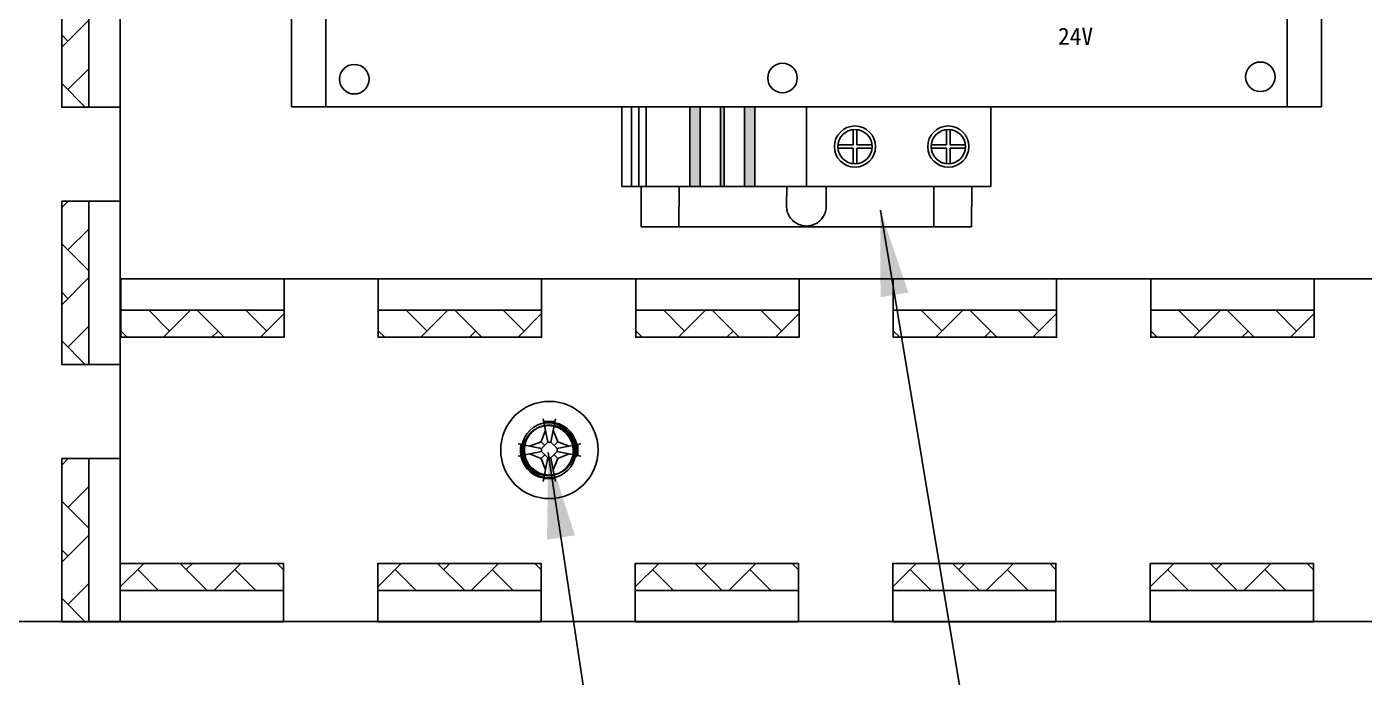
# Model space of a CAD drawing. Header units: millimetres. Extents: x 547 to 2149, y 622 to 1790.
# Drawn here: x 919.76 to 958.72, y 1651.79 to 1670.74 of the extents above; entities that cross this region are included whole.
import ezdxf

# ---------------------------------------------------------------- set-up
doc = ezdxf.new("R2010")
doc.units = ezdxf.units.MM
doc.linetypes.add('ACAD_ISO02W100', pattern=[15, 12, -3])
for name, color, linetype in [('元器件与线路', 7, 'Continuous'), ('英文数字标注', 3, 'Continuous'), ('虚线', 7, 'ACAD_ISO02W100')]:
    doc.layers.add(name, color=color, linetype=linetype)
doc.styles.get("Standard").update_dxf_attribs({"font": 'txt', "bigfont": 'gbcbig.shx'})
doc.styles.add('宋体', font='')
doc.styles.get('宋体').set_extended_font_data('宋体')
doc.dimstyles.get("Standard").update_dxf_attribs({"dimtxt": 2, "dimasz": 3, "dimexe": 0.18, "dimexo": 0.0625, "dimgap": 0.09, "dimtad": 0, "dimtih": 1, "dimtoh": 1, "dimdec": 4, "dimzin": 0, "dimdsep": 46, "dimtxsty": 'Standard', "dimcen": 0.09, "dimaunit": 1, "dimadec": 0, "dimazin": 0, "dimtfac": 1, "dimtdec": 4, "dimtofl": 0, "dimtmove": 0, "dimatfit": 3, "dimfxl": 0, "dimtolj": 1, "dimtzin": 0, "dimarcsym": 0})

msp = doc.modelspace()

# ---------------------------------------------------------------- hatches: boundary and pattern name
at = {"layer": '元器件与线路'}
h = msp.add_hatch(dxfattribs=at)
h.set_pattern_fill('AR-HBONE', color=256, scale=0.25, angle=270, style=0)
h.set_pattern_definition([(315, (798.6275, 1242.5265), (1.4142136, -4e-13), [3, -1]), (45, (799.3346, 1241.8194), (1.4142136, -4e-13), [3, -1])])
h.paths.add_polyline_path([(920.778, 1668.404), (921.567, 1668.404), (921.567, 1673.161), (920.778, 1673.161)])
for points in [[(939.371, 1668.415), (939.071, 1668.415), (939.071, 1666.09), (939.371, 1666.09)], [(940.071, 1666.09), (940.071, 1668.415), (939.971, 1668.415), (939.971, 1666.09)], [(940.971, 1668.415), (940.671, 1668.415), (940.671, 1666.09), (940.971, 1666.09)]]:
    msp.add_hatch(color=256, dxfattribs=at).paths.add_polyline_path(points)
h = msp.add_hatch(dxfattribs=at)
h.set_pattern_fill('AR-HBONE', color=256, scale=0.25, angle=270, style=0)
h.set_pattern_definition([(315, (798.6275, 1235.0265), (1.4142136, -4e-13), [3, -1]), (45, (799.3346, 1234.3194), (1.4142136, -4e-13), [3, -1])])
h.paths.add_polyline_path([(920.778, 1660.904), (921.567, 1660.904), (921.567, 1665.661), (920.778, 1665.661)])
h = msp.add_hatch(dxfattribs=at)
h.set_pattern_fill('AR-HBONE', color=256, scale=0.25, style=0)
h.set_pattern_definition([(45, (1353.1341, 1539.5487), (1e-16, 1.4142136), [3, -1]), (135, (1353.8412, 1540.2558), (1e-16, 1.4142136), [3, -1])])
h.paths.add_polyline_path([(927.257, 1662.488), (922.5, 1662.488), (922.5, 1661.699), (927.257, 1661.699)])
h = msp.add_hatch(dxfattribs=at)
h.set_pattern_fill('AR-HBONE', color=256, scale=0.25, style=0)
h.set_pattern_definition([(45, (1360.6341, 1539.5487), (1e-16, 1.4142136), [3, -1]), (135, (1361.3412, 1540.2558), (1e-16, 1.4142136), [3, -1])])
h.paths.add_polyline_path([(934.757, 1662.488), (930, 1662.488), (930, 1661.699), (934.757, 1661.699)])
h = msp.add_hatch(dxfattribs=at)
h.set_pattern_fill('AR-HBONE', color=256, scale=0.25, style=0)
h.set_pattern_definition([(45, (1368.1341, 1539.5487), (1e-16, 1.4142136), [3, -1]), (135, (1368.8412, 1540.2558), (1e-16, 1.4142136), [3, -1])])
h.paths.add_polyline_path([(942.257, 1662.488), (937.5, 1662.488), (937.5, 1661.699), (942.257, 1661.699)])
h = msp.add_hatch(dxfattribs=at)
h.set_pattern_fill('AR-HBONE', color=256, scale=0.25, style=0)
h.set_pattern_definition([(45, (1375.6341, 1539.5487), (1e-16, 1.4142136), [3, -1]), (135, (1376.3412, 1540.2558), (1e-16, 1.4142136), [3, -1])])
h.paths.add_polyline_path([(949.757, 1662.488), (945, 1662.488), (945, 1661.699), (949.757, 1661.699)])
h = msp.add_hatch(dxfattribs=at)
h.set_pattern_fill('AR-HBONE', color=256, scale=0.25, style=0)
h.set_pattern_definition([(45, (1383.1341, 1539.5487), (1e-16, 1.4142136), [3, -1]), (135, (1383.8412, 1540.2558), (1e-16, 1.4142136), [3, -1])])
h.paths.add_polyline_path([(957.257, 1662.488), (952.5, 1662.488), (952.5, 1661.699), (957.257, 1661.699)])
h = msp.add_hatch(dxfattribs=at)
h.set_pattern_fill('AR-HBONE', color=256, scale=0.25, angle=270, style=0)
h.set_pattern_definition([(315, (798.6275, 1227.5265), (1.4142136, -4e-13), [3, -1]), (45, (799.3346, 1226.8194), (1.4142136, -4e-13), [3, -1])])
h.paths.add_polyline_path([(920.778, 1653.404), (921.567, 1653.404), (921.567, 1658.161), (920.778, 1658.161)])
h = msp.add_hatch(dxfattribs=at)
h.set_pattern_fill('AR-HBONE', color=256, scale=0.25, angle=180, style=0)
h.set_pattern_definition([(225, (496.6052, 1777.2594), (-3e-16, -1.4142136), [3, -1]), (315, (495.8981, 1776.5523), (-3e-16, -1.4142136), [3, -1])])
h.paths.add_polyline_path([(922.483, 1655.109), (922.483, 1654.32), (927.24, 1654.32), (927.24, 1655.109)])
h = msp.add_hatch(dxfattribs=at)
h.set_pattern_fill('AR-HBONE', color=256, scale=0.25, angle=180, style=0)
h.set_pattern_definition([(225, (504.1052, 1777.2594), (-3e-16, -1.4142136), [3, -1]), (315, (503.3981, 1776.5523), (-3e-16, -1.4142136), [3, -1])])
h.paths.add_polyline_path([(929.983, 1655.109), (929.983, 1654.32), (934.74, 1654.32), (934.74, 1655.109)])
h = msp.add_hatch(dxfattribs=at)
h.set_pattern_fill('AR-HBONE', color=256, scale=0.25, angle=180, style=0)
h.set_pattern_definition([(225, (511.6052, 1777.2594), (-3e-16, -1.4142136), [3, -1]), (315, (510.8981, 1776.5523), (-3e-16, -1.4142136), [3, -1])])
h.paths.add_polyline_path([(937.483, 1655.109), (937.483, 1654.32), (942.24, 1654.32), (942.24, 1655.109)])
h = msp.add_hatch(dxfattribs=at)
h.set_pattern_fill('AR-HBONE', color=256, scale=0.25, angle=180, style=0)
h.set_pattern_definition([(225, (519.1052, 1777.2594), (-3e-16, -1.4142136), [3, -1]), (315, (518.3981, 1776.5523), (-3e-16, -1.4142136), [3, -1])])
h.paths.add_polyline_path([(944.983, 1655.109), (944.983, 1654.32), (949.74, 1654.32), (949.74, 1655.109)])
h = msp.add_hatch(dxfattribs=at)
h.set_pattern_fill('AR-HBONE', color=256, scale=0.25, angle=180, style=0)
h.set_pattern_definition([(225, (526.6052, 1777.2594), (-3e-16, -1.4142136), [3, -1]), (315, (525.8981, 1776.5523), (-3e-16, -1.4142136), [3, -1])])
h.paths.add_polyline_path([(952.483, 1655.109), (952.483, 1654.32), (957.24, 1654.32), (957.24, 1655.109)])

# ---------------------------------------------------------------- linework, layer by layer
for p, q in [((922.483, 1653.413), (922.483, 1760.913)), ((927.471, 1668.415), (927.471, 1745.915)), ((928.471, 1668.415), (928.471, 1745.915)), ((956.471, 1745.915), (956.471, 1668.415)), ((957.471, 1745.915), (957.471, 1668.415)), ((921.567, 1673.161), (921.567, 1668.404)), ((957.471, 1668.415), (927.471, 1668.415)), ((937.096, 1666.09), (937.096, 1668.415)), ((937.096, 1668.415), (947.846, 1668.415)), ((937.375, 1668.415), (937.375, 1666.09)), ((937.591, 1668.415), (937.591, 1666.09)), ((937.807, 1668.415), (937.807, 1666.09)), ((939.071, 1666.09), (939.071, 1668.415)), ((939.371, 1666.09), (939.371, 1668.415)), ((939.971, 1666.09), (939.971, 1668.415)), ((940.071, 1666.09), (940.071, 1668.415)), ((940.671, 1666.09), (940.671, 1668.415)), ((940.971, 1666.09), (940.971, 1668.415)), ((942.471, 1666.09), (942.471, 1668.415)), ((947.846, 1668.415), (947.846, 1666.09)), ((943.834, 1667.75), (943.834, 1667.303)), ((943.934, 1667.75), (943.934, 1667.303)), ((946.553, 1667.75), (946.553, 1667.303)), ((946.653, 1667.75), (946.653, 1667.303)), ((943.834, 1667.303), (943.387, 1667.303)), ((943.834, 1667.203), (943.387, 1667.203)), ((943.834, 1667.203), (943.834, 1666.755)), ((944.382, 1667.303), (943.934, 1667.303)), ((944.382, 1667.203), (943.934, 1667.203)), ((944.382, 1667.203), (943.934, 1667.203)), ((943.934, 1667.203), (943.934, 1666.755)), ((946.553, 1667.303), (946.106, 1667.303)), ((946.553, 1667.203), (946.106, 1667.203)), ((946.553, 1667.203), (946.553, 1666.755)), ((947.101, 1667.303), (946.653, 1667.303)), ((947.101, 1667.203), (946.653, 1667.203)), ((947.101, 1667.203), (946.653, 1667.203)), ((946.653, 1667.203), (946.653, 1666.755)), ((947.846, 1666.09), (937.096, 1666.09)), ((921.567, 1665.661), (921.567, 1660.904)), ((937.658, 1664.915), (947.283, 1664.915)), ((922.5, 1663.404), (995.007, 1663.404)), ((922.5, 1662.488), (927.257, 1662.488)), ((930, 1662.488), (934.757, 1662.488)), ((937.5, 1662.488), (942.257, 1662.488)), ((945, 1662.488), (949.757, 1662.488)), ((952.5, 1662.488), (957.257, 1662.488)), ((921.567, 1658.161), (921.567, 1653.404)), ((927.24, 1654.32), (922.483, 1654.32)), ((934.74, 1654.32), (929.983, 1654.32)), ((942.24, 1654.32), (937.483, 1654.32)), ((949.74, 1654.32), (944.983, 1654.32)), ((957.24, 1654.32), (952.483, 1654.32))]:
    msp.add_line(p, q, dxfattribs=at)
at = {"layer": '元器件与线路', "color": 0, "lineweight": 25}
for p, q in [((934.805, 1659.326), (934.939, 1658.639)), ((935.145, 1659.243), (934.821, 1659.243)), ((935.161, 1659.326), (935.027, 1658.639)), ((934.74, 1658.656), (934.869, 1658.994)), ((935.226, 1658.656), (935.096, 1658.994)), ((934.07, 1658.591), (934.756, 1658.457)), ((934.153, 1658.251), (934.153, 1658.575)), ((934.74, 1658.656), (934.402, 1658.526)), ((934.848, 1658.548), (934.74, 1658.656)), ((934.756, 1658.457), (934.939, 1658.639)), ((934.756, 1658.368), (934.756, 1658.457)), ((934.939, 1658.639), (935.027, 1658.639)), ((935.027, 1658.639), (935.209, 1658.457)), ((935.226, 1658.656), (935.118, 1658.548)), ((935.896, 1658.591), (935.209, 1658.457)), ((935.209, 1658.457), (935.209, 1658.368)), ((935.226, 1658.656), (935.564, 1658.526)), ((935.813, 1658.575), (935.813, 1658.251)), ((934.07, 1658.234), (934.756, 1658.368)), ((934.74, 1658.169), (934.402, 1658.299)), ((934.848, 1658.277), (934.74, 1658.169)), ((934.74, 1658.169), (934.869, 1657.831)), ((934.756, 1658.368), (934.939, 1658.186)), ((934.805, 1657.499), (934.939, 1658.186)), ((935.027, 1658.186), (934.939, 1658.186)), ((935.209, 1658.368), (935.027, 1658.186)), ((935.161, 1657.499), (935.027, 1658.186)), ((935.226, 1658.169), (935.096, 1657.831)), ((935.118, 1658.277), (935.226, 1658.169)), ((935.896, 1658.234), (935.209, 1658.368)), ((935.226, 1658.169), (935.564, 1658.299)), ((935.145, 1657.582), (934.821, 1657.582))]:
    msp.add_line(p, q, dxfattribs=at)
at = {"layer": '元器件与线路', "color": 7}
msp.add_line((1008.283, 1653.413), (897.383, 1653.413), dxfattribs=at)
at = {"layer": '元器件与线路'}
for points in [[(922.483, 1673.161), (922.483, 1668.404), (920.778, 1668.404), (920.778, 1673.161)], [(922.483, 1665.661), (922.483, 1660.904), (920.778, 1660.904), (920.778, 1665.661)], [(922.5, 1663.404), (927.257, 1663.404), (927.257, 1661.699), (922.5, 1661.699)], [(930, 1663.404), (934.757, 1663.404), (934.757, 1661.699), (930, 1661.699)], [(937.5, 1663.404), (942.257, 1663.404), (942.257, 1661.699), (937.5, 1661.699)], [(945, 1663.404), (949.757, 1663.404), (949.757, 1661.699), (945, 1661.699)], [(952.5, 1663.404), (957.257, 1663.404), (957.257, 1661.699), (952.5, 1661.699)], [(922.483, 1658.161), (922.483, 1653.404), (920.778, 1653.404), (920.778, 1658.161)], [(927.24, 1653.404), (922.483, 1653.404), (922.483, 1655.109), (927.24, 1655.109)], [(934.74, 1653.404), (929.983, 1653.404), (929.983, 1655.109), (934.74, 1655.109)], [(942.24, 1653.404), (937.483, 1653.404), (937.483, 1655.109), (942.24, 1655.109)], [(949.74, 1653.404), (944.983, 1653.404), (944.983, 1655.109), (949.74, 1655.109)], [(957.24, 1653.404), (952.483, 1653.404), (952.483, 1655.109), (957.24, 1655.109)]]:
    msp.add_lwpolyline(points, close=True, dxfattribs=at)
for centre, radius in [((929.3, 1669.215), 0.43), ((941.773, 1669.25), 0.43), ((955.692, 1669.286), 0.43), ((943.884, 1667.253), 0.6), ((946.603, 1667.253), 0.6), ((943.884, 1667.253), 0.5), ((946.603, 1667.253), 0.5)]:
    msp.add_circle(centre, radius, dxfattribs=at)
at = {"layer": '元器件与线路', "color": 0, "lineweight": 25}
msp.add_circle((934.983, 1658.413), 1.417, dxfattribs=at)
at = {"layer": '元器件与线路', "color": 0}
for centre in [(934.948, 1658.394), (934.983, 1658.413)]:
    msp.add_circle(centre, 0.729, dxfattribs=at)
for centre, start, end in [((934.948, 1658.394), 165, 105), ((934.983, 1658.413), 344.9785, 284.9785)]:
    msp.add_arc(centre, 0.81, start, end, dxfattribs=at)
at = {"layer": '虚线', "ltscale": 0.3}
for p, q in [((937.658, 1664.915), (937.66, 1666.09)), ((938.758, 1664.915), (938.76, 1666.09)), ((941.894, 1665.518), (941.895, 1666.09)), ((943.049, 1665.515), (943.05, 1666.09)), ((946.183, 1664.915), (946.185, 1666.09)), ((947.283, 1664.915), (947.285, 1666.09))]:
    msp.add_line(p, q, dxfattribs=at)
msp.add_arc((942.471, 1665.517), 0.578, 179.8661, 359.8661, dxfattribs=at)

# ---------------------------------------------------------------- texts
at = {"layer": '英文数字标注', "insert": (949.8, 1670.718), "char_height": 0.5, "width": 0.70571, "attachment_point": 1, "rotation": 359.8661, "style": '宋体'}
msp.add_mtext('\\pt0.006765;24V', dxfattribs=at)

# ---------------------------------------------------------------- leaders
at = {"layer": '元器件与线路', "color": 3}
for points in [[(944.624, 1665.4), (948.161, 1644.139), (955.511, 1644.139)], [(934.951, 1658.337), (938.184, 1636.727), (943.82, 1636.727)]]:
    msp.add_leader(points, dimstyle='Standard', override={"dimasz": 2.5, "dimgap": 0.09, "dimtad": 0}, dxfattribs=at)

doc.saveas('drawing.dxf')
